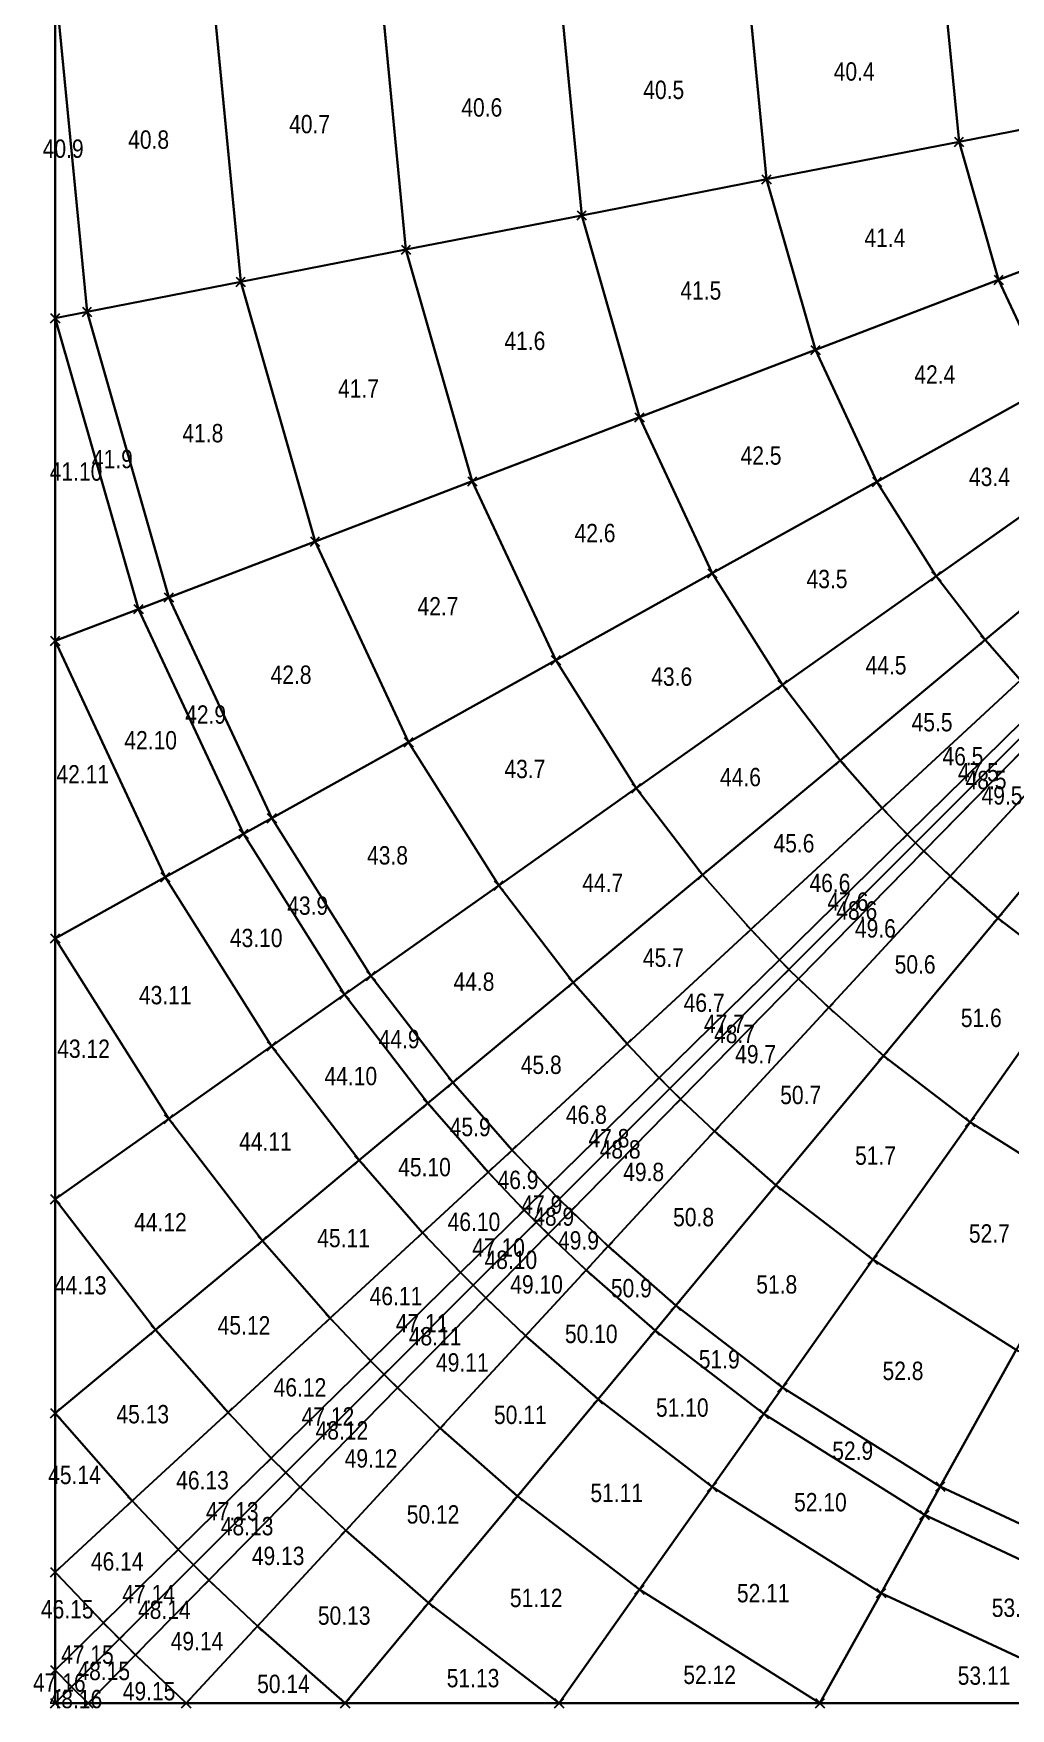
# Model space of a CAD drawing. Extents: x -1.9 to 2.84, y -1.88 to 2.84.
# Drawn here: x -1.899 to -0.834, y -1.881 to -0.056 of the extents above; entities that cross this region are included whole.
import ezdxf
from ezdxf.enums import TextEntityAlignment as Align

# ---------------------------------------------------------------- set-up
doc = ezdxf.new("R2010")
doc.units = 0
doc.header["$MEASUREMENT"] = 0
doc.header["$PDMODE"] = 3
doc.header["$PDSIZE"] = 0.005
for name, color, linetype in [('ArcoBranches', 6, 'Continuous'), ('DiagonaliBranches', 20, 'Continuous'), ('DiagonaliNodes', 7, 'Continuous'), ('Faces', 160, 'Continuous'), ('FacesName', 1, 'Continuous'), ('MeridianiBranches', 3, 'Continuous'), ('NodiInterni', 1, 'Continuous'), ('ParalleliBranches', 2, 'Continuous')]:
    doc.layers.add(name, color=color, linetype=linetype)
doc.styles.get("Standard").update_dxf_attribs({"font": 'ARIALN.TTF'})

msp = doc.modelspace()

# ---------------------------------------------------------------- linework, layer by layer
at = {"layer": 'ArcoBranches'}
for p, q in [((-1.875, 0, 1.875), (-1.875, -0.3658, 1.839)), ((-1.875, -0.3658, 1.839), (-1.875, -0.7175, 1.7323)), ((-1.875, -0.7175, 1.7323), (-1.875, -1.0417, 1.559)), ((-1.875, -1.0417, 1.559), (-1.875, -1.3258, 1.3258)), ((-1.875, -1.3258, 1.3258), (-1.875, -1.559, 1.0417)), ((-1.875, -1.559, 1.0417), (-1.875, -1.7323, 0.7175)), ((-1.875, -1.7323, 0.7175), (-1.875, -1.839, 0.3658)), ((-1.875, -1.839, 0.3658), (-1.875, -1.875, 0)), ((-1.875, -1.875, 0), (-1.839, -1.875, 0.3658)), ((-1.839, -1.875, 0.3658), (-1.7323, -1.875, 0.7175)), ((-1.7323, -1.875, 0.7175), (-1.559, -1.875, 1.0417)), ((-1.559, -1.875, 1.0417), (-1.3258, -1.875, 1.3258)), ((-1.3258, -1.875, 1.3258), (-1.0417, -1.875, 1.559)), ((-1.0417, -1.875, 1.559), (-0.7175, -1.875, 1.7323))]:
    msp.add_line(p, q, dxfattribs=at)
at = {"layer": 'DiagonaliBranches'}
for p, q in [((-0.7924, -0.7924, 2.4032), (-0.9375, -0.9375, 2.2964)), ((-0.9375, -0.9375, 2.2964), (-1.0755, -1.0755, 2.1721)), ((-1.0755, -1.0755, 2.1721), (-1.2052, -1.2052, 2.0313)), ((-1.2052, -1.2052, 2.0313), (-1.3258, -1.3258, 1.875)), ((-1.3258, -1.3258, 1.875), (-1.3508, -1.3508, 1.839)), ((-1.3508, -1.3508, 1.839), (-1.4196, -1.4196, 1.7323)), ((-1.4196, -1.4196, 1.7323), (-1.5167, -1.5167, 1.559)), ((-1.5167, -1.5167, 1.559), (-1.6238, -1.6238, 1.3258)), ((-1.6238, -1.6238, 1.3258), (-1.7243, -1.7243, 1.0417)), ((-1.7243, -1.7243, 1.0417), (-1.805, -1.805, 0.7175)), ((-1.805, -1.805, 0.7175), (-1.8571, -1.8571, 0.3658)), ((-1.8571, -1.8571, 0.3658), (-1.875, -1.875, 0))]:
    msp.add_line(p, q, dxfattribs=at)
at = {"layer": 'DiagonaliNodes'}
for p in [(-0.9375, -0.9375, 2.2964), (-1.0755, -1.0755, 2.1721), (-1.2052, -1.2052, 2.0313), (-1.3258, -1.3258, 1.875), (-1.3508, -1.3508, 1.839), (-1.4196, -1.4196, 1.7323), (-1.5167, -1.5167, 1.559), (-1.6238, -1.6238, 1.3258), (-1.7243, -1.7243, 1.0417), (-1.805, -1.805, 0.7175), (-1.8571, -1.8571, 0.3658), (-1.875, -1.875, 0)]:
    msp.add_point(p, dxfattribs=at)
at = {"layer": 'Faces'}
for points in [[(-1.7044, 0, 2.0313), (-1.6729, -0.3264, 2.0313), (-1.8403, -0.359, 1.875), (-1.875, 0, 1.875)], [(-1.875, 0, 1.875), (-1.8403, -0.359, 1.875), (-1.875, -0.3658, 1.839), (-1.875, 0, 1.875)], [(-1.5209, 0, 2.1721), (-1.4928, -0.2912, 2.1721), (-1.6729, -0.3264, 2.0313), (-1.7044, 0, 2.0313)], [(-1.3258, 0, 2.2964), (-1.3013, -0.2539, 2.2964), (-1.4928, -0.2912, 2.1721), (-1.5209, 0, 2.1721)], [(-1.1206, 0, 2.4032), (-1.0999, -0.2146, 2.4032), (-1.3013, -0.2539, 2.2964), (-1.3258, 0, 2.2964)], [(-0.9069, 0, 2.4917), (-0.8901, -0.1737, 2.4917), (-1.0999, -0.2146, 2.4032), (-1.1206, 0, 2.4032)], [(-0.6863, 0, 2.5613), (-0.6736, -0.1314, 2.5613), (-0.8901, -0.1737, 2.4917), (-0.9069, 0, 2.4917)], [(-0.6736, -0.1314, 2.5613), (-0.641, -0.2453, 2.5613), (-0.847, -0.3241, 2.4917), (-0.8901, -0.1737, 2.4917)], [(-0.8901, -0.1737, 2.4917), (-0.847, -0.3241, 2.4917), (-1.0466, -0.4005, 2.4032), (-1.0999, -0.2146, 2.4032)], [(-1.0999, -0.2146, 2.4032), (-1.0466, -0.4005, 2.4032), (-1.2383, -0.4739, 2.2964), (-1.3013, -0.2539, 2.2964)], [(-1.3013, -0.2539, 2.2964), (-1.2383, -0.4739, 2.2964), (-1.4205, -0.5436, 2.1721), (-1.4928, -0.2912, 2.1721)], [(-0.641, -0.2453, 2.5613), (-0.5999, -0.3333, 2.5613), (-0.7928, -0.4404, 2.4917), (-0.847, -0.3241, 2.4917)], [(-1.4928, -0.2912, 2.1721), (-1.4205, -0.5436, 2.1721), (-1.5919, -0.6092, 2.0313), (-1.6729, -0.3264, 2.0313)], [(-1.6729, -0.3264, 2.0313), (-1.5919, -0.6092, 2.0313), (-1.7512, -0.6701, 1.875), (-1.8403, -0.359, 1.875)], [(-0.847, -0.3241, 2.4917), (-0.7928, -0.4404, 2.4917), (-0.9796, -0.5442, 2.4032), (-1.0466, -0.4005, 2.4032)], [(-1.8403, -0.359, 1.875), (-1.7512, -0.6701, 1.875), (-1.7842, -0.6828, 1.839), (-1.875, -0.3658, 1.839)], [(-1.875, -0.3658, 1.839), (-1.7842, -0.6828, 1.839), (-1.875, -0.7175, 1.7323), (-1.875, -0.3658, 1.839)], [(-1.0466, -0.4005, 2.4032), (-0.9796, -0.5442, 2.4032), (-1.159, -0.6439, 2.2964), (-1.2383, -0.4739, 2.2964)], [(-0.7928, -0.4404, 2.4917), (-0.7405, -0.5236, 2.4917), (-0.915, -0.647, 2.4032), (-0.9796, -0.5442, 2.4032)], [(-1.2383, -0.4739, 2.2964), (-1.159, -0.6439, 2.2964), (-1.3295, -0.7386, 2.1721), (-1.4205, -0.5436, 2.1721)], [(-0.7405, -0.5236, 2.4917), (-0.6974, -0.5798, 2.4917), (-0.8617, -0.7165, 2.4032), (-0.915, -0.647, 2.4032)], [(-1.4205, -0.5436, 2.1721), (-1.3295, -0.7386, 2.1721), (-1.4899, -0.8278, 2.0313), (-1.5919, -0.6092, 2.0313)], [(-0.9796, -0.5442, 2.4032), (-0.915, -0.647, 2.4032), (-1.0825, -0.7655, 2.2964), (-1.159, -0.6439, 2.2964)], [(-0.6974, -0.5798, 2.4917), (-0.6661, -0.6154, 2.4917), (-0.8231, -0.7605, 2.4032), (-0.8617, -0.7165, 2.4032)], [(-1.5919, -0.6092, 2.0313), (-1.4899, -0.8278, 2.0313), (-1.639, -0.9106, 1.875), (-1.7512, -0.6701, 1.875)], [(-1.159, -0.6439, 2.2964), (-1.0825, -0.7655, 2.2964), (-1.2418, -0.8781, 2.1721), (-1.3295, -0.7386, 2.1721)], [(-0.915, -0.647, 2.4032), (-0.8617, -0.7165, 2.4032), (-1.0195, -0.8477, 2.2964), (-1.0825, -0.7655, 2.2964)], [(-1.7512, -0.6701, 1.875), (-1.639, -0.9106, 1.875), (-1.6699, -0.9278, 1.839), (-1.7842, -0.6828, 1.839)], [(-1.7842, -0.6828, 1.839), (-1.6699, -0.9278, 1.839), (-1.755, -0.975, 1.7323), (-1.875, -0.7175, 1.7323)], [(-1.875, -0.7175, 1.7323), (-1.755, -0.975, 1.7323), (-1.875, -1.0417, 1.559), (-1.875, -0.7175, 1.7323)], [(-0.8617, -0.7165, 2.4032), (-0.8231, -0.7605, 2.4032), (-0.9738, -0.8997, 2.2964), (-1.0195, -0.8477, 2.2964)], [(-1.3295, -0.7386, 2.1721), (-1.2418, -0.8781, 2.1721), (-1.3917, -0.9841, 2.0313), (-1.4899, -0.8278, 2.0313)], [(-1.0825, -0.7655, 2.2964), (-1.0195, -0.8477, 2.2964), (-1.1695, -0.9724, 2.1721), (-1.2418, -0.8781, 2.1721)], [(-0.8231, -0.7605, 2.4032), (-0.8001, -0.7847, 2.4032), (-0.9465, -0.9284, 2.2964), (-0.9738, -0.8997, 2.2964)], [(-0.8001, -0.7847, 2.4032), (-0.7924, -0.7924, 2.4032), (-0.9375, -0.9375, 2.2964), (-0.9465, -0.9284, 2.2964)], [(-0.7924, -0.7924, 2.4032), (-0.7847, -0.8001, 2.4032), (-0.9284, -0.9465, 2.2964), (-0.9375, -0.9375, 2.2964)], [(-0.7847, -0.8001, 2.4032), (-0.7605, -0.8231, 2.4032), (-0.8997, -0.9738, 2.2964), (-0.9284, -0.9465, 2.2964)], [(-1.4899, -0.8278, 2.0313), (-1.3917, -0.9841, 2.0313), (-1.5309, -1.0825, 1.875), (-1.639, -0.9106, 1.875)], [(-0.7605, -0.8231, 2.4032), (-0.7165, -0.8617, 2.4032), (-0.8477, -1.0195, 2.2964), (-0.8997, -0.9738, 2.2964)], [(-1.0195, -0.8477, 2.2964), (-0.9738, -0.8997, 2.2964), (-1.1171, -1.0321, 2.1721), (-1.1695, -0.9724, 2.1721)], [(-0.7165, -0.8617, 2.4032), (-0.647, -0.915, 2.4032), (-0.7655, -1.0825, 2.2964), (-0.8477, -1.0195, 2.2964)], [(-1.2418, -0.8781, 2.1721), (-1.1695, -0.9724, 2.1721), (-1.3106, -1.0897, 2.0313), (-1.3917, -0.9841, 2.0313)], [(-1.639, -0.9106, 1.875), (-1.5309, -1.0825, 1.875), (-1.5598, -1.1029, 1.839), (-1.6699, -0.9278, 1.839)], [(-0.9738, -0.8997, 2.2964), (-0.9465, -0.9284, 2.2964), (-1.0858, -1.065, 2.1721), (-1.1171, -1.0321, 2.1721)], [(-1.6699, -0.9278, 1.839), (-1.5598, -1.1029, 1.839), (-1.6392, -1.1591, 1.7323), (-1.755, -0.975, 1.7323)], [(-0.9465, -0.9284, 2.2964), (-0.9375, -0.9375, 2.2964), (-1.0755, -1.0755, 2.1721), (-1.0858, -1.065, 2.1721)], [(-0.9375, -0.9375, 2.2964), (-0.9284, -0.9465, 2.2964), (-1.065, -1.0858, 2.1721), (-1.0755, -1.0755, 2.1721)], [(-0.9284, -0.9465, 2.2964), (-0.8997, -0.9738, 2.2964), (-1.0321, -1.1171, 2.1721), (-1.065, -1.0858, 2.1721)], [(-1.755, -0.975, 1.7323), (-1.6392, -1.1591, 1.7323), (-1.7513, -1.2384, 1.559), (-1.875, -1.0417, 1.559)], [(-1.3917, -0.9841, 2.0313), (-1.3106, -1.0897, 2.0313), (-1.4417, -1.1988, 1.875), (-1.5309, -1.0825, 1.875)], [(-1.1695, -0.9724, 2.1721), (-1.1171, -1.0321, 2.1721), (-1.2519, -1.1566, 2.0313), (-1.3106, -1.0897, 2.0313)], [(-0.8997, -0.9738, 2.2964), (-0.8477, -1.0195, 2.2964), (-0.9724, -1.1695, 2.1721), (-1.0321, -1.1171, 2.1721)], [(-0.8477, -1.0195, 2.2964), (-0.7655, -1.0825, 2.2964), (-0.8781, -1.2418, 2.1721), (-0.9724, -1.1695, 2.1721)], [(-1.1171, -1.0321, 2.1721), (-1.0858, -1.065, 2.1721), (-1.2169, -1.1935, 2.0313), (-1.2519, -1.1566, 2.0313)], [(-1.875, -1.0417, 1.559), (-1.7513, -1.2384, 1.559), (-1.875, -1.3258, 1.3258), (-1.875, -1.0417, 1.559)], [(-1.0858, -1.065, 2.1721), (-1.0755, -1.0755, 2.1721), (-1.2052, -1.2052, 2.0313), (-1.2169, -1.1935, 2.0313)], [(-1.0755, -1.0755, 2.1721), (-1.065, -1.0858, 2.1721), (-1.1935, -1.2169, 2.0313), (-1.2052, -1.2052, 2.0313)], [(-1.5309, -1.0825, 1.875), (-1.4417, -1.1988, 1.875), (-1.4689, -1.2214, 1.839), (-1.5598, -1.1029, 1.839)], [(-1.3106, -1.0897, 2.0313), (-1.2519, -1.1566, 2.0313), (-1.3772, -1.2724, 1.875), (-1.4417, -1.1988, 1.875)], [(-1.065, -1.0858, 2.1721), (-1.0321, -1.1171, 2.1721), (-1.1566, -1.2519, 2.0313), (-1.1935, -1.2169, 2.0313)], [(-0.7655, -1.0825, 2.2964), (-0.6439, -1.159, 2.2964), (-0.7386, -1.3295, 2.1721), (-0.8781, -1.2418, 2.1721)], [(-1.5598, -1.1029, 1.839), (-1.4689, -1.2214, 1.839), (-1.5437, -1.2835, 1.7323), (-1.6392, -1.1591, 1.7323)], [(-1.0321, -1.1171, 2.1721), (-0.9724, -1.1695, 2.1721), (-1.0897, -1.3106, 2.0313), (-1.1566, -1.2519, 2.0313)], [(-1.6392, -1.1591, 1.7323), (-1.5437, -1.2835, 1.7323), (-1.6493, -1.3713, 1.559), (-1.7513, -1.2384, 1.559)], [(-1.2519, -1.1566, 2.0313), (-1.2169, -1.1935, 2.0313), (-1.3386, -1.3129, 1.875), (-1.3772, -1.2724, 1.875)], [(-0.9724, -1.1695, 2.1721), (-0.8781, -1.2418, 2.1721), (-0.9841, -1.3917, 2.0313), (-1.0897, -1.3106, 2.0313)], [(-1.4417, -1.1988, 1.875), (-1.3772, -1.2724, 1.875), (-1.4032, -1.2964, 1.839), (-1.4689, -1.2214, 1.839)], [(-1.2169, -1.1935, 2.0313), (-1.2052, -1.2052, 2.0313), (-1.3258, -1.3258, 1.875), (-1.3386, -1.3129, 1.875)], [(-1.4689, -1.2214, 1.839), (-1.4032, -1.2964, 1.839), (-1.4746, -1.3624, 1.7323), (-1.5437, -1.2835, 1.7323)], [(-1.2052, -1.2052, 2.0313), (-1.1935, -1.2169, 2.0313), (-1.3129, -1.3386, 1.875), (-1.3258, -1.3258, 1.875)], [(-1.1935, -1.2169, 2.0313), (-1.1566, -1.2519, 2.0313), (-1.2724, -1.3772, 1.875), (-1.3129, -1.3386, 1.875)], [(-1.7513, -1.2384, 1.559), (-1.6493, -1.3713, 1.559), (-1.7658, -1.4682, 1.3258), (-1.875, -1.3258, 1.3258)], [(-1.1566, -1.2519, 2.0313), (-1.0897, -1.3106, 2.0313), (-1.1988, -1.4417, 1.875), (-1.2724, -1.3772, 1.875)], [(-0.8781, -1.2418, 2.1721), (-0.7386, -1.3295, 2.1721), (-0.8278, -1.4899, 2.0313), (-0.9841, -1.3917, 2.0313)], [(-1.3772, -1.2724, 1.875), (-1.3386, -1.3129, 1.875), (-1.3639, -1.3377, 1.839), (-1.4032, -1.2964, 1.839)], [(-1.5437, -1.2835, 1.7323), (-1.4746, -1.3624, 1.7323), (-1.5755, -1.4556, 1.559), (-1.6493, -1.3713, 1.559)], [(-1.4032, -1.2964, 1.839), (-1.3639, -1.3377, 1.839), (-1.4333, -1.4058, 1.7323), (-1.4746, -1.3624, 1.7323)], [(-1.3386, -1.3129, 1.875), (-1.3258, -1.3258, 1.875), (-1.3508, -1.3508, 1.839), (-1.3639, -1.3377, 1.839)], [(-1.0897, -1.3106, 2.0313), (-0.9841, -1.3917, 2.0313), (-1.0825, -1.5309, 1.875), (-1.1988, -1.4417, 1.875)], [(-1.875, -1.3258, 1.3258), (-1.7658, -1.4682, 1.3258), (-1.875, -1.559, 1.0417), (-1.875, -1.3258, 1.3258)], [(-1.3258, -1.3258, 1.875), (-1.3129, -1.3386, 1.875), (-1.3377, -1.3639, 1.839), (-1.3508, -1.3508, 1.839)], [(-1.3639, -1.3377, 1.839), (-1.3508, -1.3508, 1.839), (-1.4196, -1.4196, 1.7323), (-1.4333, -1.4058, 1.7323)], [(-1.3129, -1.3386, 1.875), (-1.2724, -1.3772, 1.875), (-1.2964, -1.4032, 1.839), (-1.3377, -1.3639, 1.839)], [(-1.4746, -1.3624, 1.7323), (-1.4333, -1.4058, 1.7323), (-1.5313, -1.5019, 1.559), (-1.5755, -1.4556, 1.559)], [(-1.3508, -1.3508, 1.839), (-1.3377, -1.3639, 1.839), (-1.4058, -1.4333, 1.7323), (-1.4196, -1.4196, 1.7323)], [(-1.3377, -1.3639, 1.839), (-1.2964, -1.4032, 1.839), (-1.3624, -1.4746, 1.7323), (-1.4058, -1.4333, 1.7323)], [(-1.6493, -1.3713, 1.559), (-1.5755, -1.4556, 1.559), (-1.6867, -1.5583, 1.3258), (-1.7658, -1.4682, 1.3258)], [(-1.2724, -1.3772, 1.875), (-1.1988, -1.4417, 1.875), (-1.2214, -1.4689, 1.839), (-1.2964, -1.4032, 1.839)], [(-1.2964, -1.4032, 1.839), (-1.2214, -1.4689, 1.839), (-1.2835, -1.5437, 1.7323), (-1.3624, -1.4746, 1.7323)], [(-0.9841, -1.3917, 2.0313), (-0.8278, -1.4899, 2.0313), (-0.9106, -1.639, 1.875), (-1.0825, -1.5309, 1.875)], [(-1.4333, -1.4058, 1.7323), (-1.4196, -1.4196, 1.7323), (-1.5167, -1.5167, 1.559), (-1.5313, -1.5019, 1.559)], [(-1.4196, -1.4196, 1.7323), (-1.4058, -1.4333, 1.7323), (-1.5019, -1.5313, 1.559), (-1.5167, -1.5167, 1.559)], [(-1.4058, -1.4333, 1.7323), (-1.3624, -1.4746, 1.7323), (-1.4556, -1.5755, 1.559), (-1.5019, -1.5313, 1.559)], [(-1.1988, -1.4417, 1.875), (-1.0825, -1.5309, 1.875), (-1.1029, -1.5598, 1.839), (-1.2214, -1.4689, 1.839)], [(-1.5755, -1.4556, 1.559), (-1.5313, -1.5019, 1.559), (-1.6395, -1.608, 1.3258), (-1.6867, -1.5583, 1.3258)], [(-1.7658, -1.4682, 1.3258), (-1.6867, -1.5583, 1.3258), (-1.7911, -1.6547, 1.0417), (-1.875, -1.559, 1.0417)], [(-1.3624, -1.4746, 1.7323), (-1.2835, -1.5437, 1.7323), (-1.3713, -1.6493, 1.559), (-1.4556, -1.5755, 1.559)], [(-1.2214, -1.4689, 1.839), (-1.1029, -1.5598, 1.839), (-1.1591, -1.6392, 1.7323), (-1.2835, -1.5437, 1.7323)], [(-0.8278, -1.4899, 2.0313), (-0.6092, -1.5919, 2.0313), (-0.6701, -1.7512, 1.875), (-0.9106, -1.639, 1.875)], [(-1.5313, -1.5019, 1.559), (-1.5167, -1.5167, 1.559), (-1.6238, -1.6238, 1.3258), (-1.6395, -1.608, 1.3258)], [(-1.5167, -1.5167, 1.559), (-1.5019, -1.5313, 1.559), (-1.608, -1.6395, 1.3258), (-1.6238, -1.6238, 1.3258)], [(-1.5019, -1.5313, 1.559), (-1.4556, -1.5755, 1.559), (-1.5583, -1.6867, 1.3258), (-1.608, -1.6395, 1.3258)], [(-1.0825, -1.5309, 1.875), (-0.9106, -1.639, 1.875), (-0.9278, -1.6699, 1.839), (-1.1029, -1.5598, 1.839)], [(-1.2835, -1.5437, 1.7323), (-1.1591, -1.6392, 1.7323), (-1.2384, -1.7513, 1.559), (-1.3713, -1.6493, 1.559)], [(-1.875, -1.559, 1.0417), (-1.7911, -1.6547, 1.0417), (-1.875, -1.7323, 0.7175), (-1.875, -1.559, 1.0417)], [(-1.6867, -1.5583, 1.3258), (-1.6395, -1.608, 1.3258), (-1.7409, -1.7075, 1.0417), (-1.7911, -1.6547, 1.0417)], [(-1.1029, -1.5598, 1.839), (-0.9278, -1.6699, 1.839), (-0.975, -1.755, 1.7323), (-1.1591, -1.6392, 1.7323)], [(-1.4556, -1.5755, 1.559), (-1.3713, -1.6493, 1.559), (-1.4682, -1.7658, 1.3258), (-1.5583, -1.6867, 1.3258)], [(-1.6395, -1.608, 1.3258), (-1.6238, -1.6238, 1.3258), (-1.7243, -1.7243, 1.0417), (-1.7409, -1.7075, 1.0417)], [(-1.6238, -1.6238, 1.3258), (-1.608, -1.6395, 1.3258), (-1.7075, -1.7409, 1.0417), (-1.7243, -1.7243, 1.0417)], [(-1.608, -1.6395, 1.3258), (-1.5583, -1.6867, 1.3258), (-1.6547, -1.7911, 1.0417), (-1.7075, -1.7409, 1.0417)], [(-1.1591, -1.6392, 1.7323), (-0.975, -1.755, 1.7323), (-1.0417, -1.875, 1.559), (-1.2384, -1.7513, 1.559)], [(-0.9106, -1.639, 1.875), (-0.6701, -1.7512, 1.875), (-0.6828, -1.7842, 1.839), (-0.9278, -1.6699, 1.839)], [(-1.7911, -1.6547, 1.0417), (-1.7409, -1.7075, 1.0417), (-1.8225, -1.7875, 0.7175), (-1.875, -1.7323, 0.7175)], [(-1.3713, -1.6493, 1.559), (-1.2384, -1.7513, 1.559), (-1.3258, -1.875, 1.3258), (-1.4682, -1.7658, 1.3258)], [(-0.9278, -1.6699, 1.839), (-0.6828, -1.7842, 1.839), (-0.7175, -1.875, 1.7323), (-0.975, -1.755, 1.7323)], [(-1.5583, -1.6867, 1.3258), (-1.4682, -1.7658, 1.3258), (-1.559, -1.875, 1.0417), (-1.6547, -1.7911, 1.0417)], [(-1.7409, -1.7075, 1.0417), (-1.7243, -1.7243, 1.0417), (-1.805, -1.805, 0.7175), (-1.8225, -1.7875, 0.7175)], [(-1.875, -1.7323, 0.7175), (-1.8225, -1.7875, 0.7175), (-1.875, -1.839, 0.3658), (-1.875, -1.7323, 0.7175)], [(-1.7243, -1.7243, 1.0417), (-1.7075, -1.7409, 1.0417), (-1.7875, -1.8225, 0.7175), (-1.805, -1.805, 0.7175)], [(-1.7075, -1.7409, 1.0417), (-1.6547, -1.7911, 1.0417), (-1.7323, -1.875, 0.7175), (-1.7875, -1.8225, 0.7175)], [(-1.2384, -1.7513, 1.559), (-1.0417, -1.875, 1.559), (-1.0417, -1.875, 1.559), (-1.3258, -1.875, 1.3258)], [(-1.4682, -1.7658, 1.3258), (-1.3258, -1.875, 1.3258), (-1.3258, -1.875, 1.3258), (-1.559, -1.875, 1.0417)], [(-0.975, -1.755, 1.7323), (-0.7175, -1.875, 1.7323), (-0.7175, -1.875, 1.7323), (-1.0417, -1.875, 1.559)], [(-1.8225, -1.7875, 0.7175), (-1.805, -1.805, 0.7175), (-1.8571, -1.8571, 0.3658), (-1.875, -1.839, 0.3658)], [(-1.805, -1.805, 0.7175), (-1.7875, -1.8225, 0.7175), (-1.839, -1.875, 0.3658), (-1.8571, -1.8571, 0.3658)], [(-1.6547, -1.7911, 1.0417), (-1.559, -1.875, 1.0417), (-1.559, -1.875, 1.0417), (-1.7323, -1.875, 0.7175)], [(-1.7875, -1.8225, 0.7175), (-1.7323, -1.875, 0.7175), (-1.7323, -1.875, 0.7175), (-1.839, -1.875, 0.3658)], [(-1.875, -1.839, 0.3658), (-1.8571, -1.8571, 0.3658), (-1.875, -1.875, 0), (-1.875, -1.839, 0.3658)], [(-1.8571, -1.8571, 0.3658), (-1.839, -1.875, 0.3658), (-1.839, -1.875, 0.3658), (-1.875, -1.875, 0)]]:
    msp.add_3dface(points, dxfattribs=at)
at = {"layer": 'MeridianiBranches'}
for p, q in [((-0.6736, -0.1314, 2.5613), (-0.8901, -0.1737, 2.4917)), ((-0.8901, -0.1737, 2.4917), (-1.0999, -0.2146, 2.4032)), ((-1.0999, -0.2146, 2.4032), (-1.3013, -0.2539, 2.2964)), ((-1.3013, -0.2539, 2.2964), (-1.4928, -0.2912, 2.1721)), ((-0.641, -0.2453, 2.5613), (-0.847, -0.3241, 2.4917)), ((-1.4928, -0.2912, 2.1721), (-1.6729, -0.3264, 2.0313)), ((-1.6729, -0.3264, 2.0313), (-1.8403, -0.359, 1.875)), ((-0.847, -0.3241, 2.4917), (-1.0466, -0.4005, 2.4032)), ((-1.8403, -0.359, 1.875), (-1.875, -0.3658, 1.839)), ((-1.0466, -0.4005, 2.4032), (-1.2383, -0.4739, 2.2964)), ((-0.7928, -0.4404, 2.4917), (-0.9796, -0.5442, 2.4032)), ((-1.2383, -0.4739, 2.2964), (-1.4205, -0.5436, 2.1721)), ((-0.7405, -0.5236, 2.4917), (-0.915, -0.647, 2.4032)), ((-1.4205, -0.5436, 2.1721), (-1.5919, -0.6092, 2.0313)), ((-0.9796, -0.5442, 2.4032), (-1.159, -0.6439, 2.2964)), ((-0.6974, -0.5798, 2.4917), (-0.8617, -0.7165, 2.4032)), ((-1.5919, -0.6092, 2.0313), (-1.7512, -0.6701, 1.875)), ((-1.159, -0.6439, 2.2964), (-1.3295, -0.7386, 2.1721)), ((-0.915, -0.647, 2.4032), (-1.0825, -0.7655, 2.2964)), ((-1.7512, -0.6701, 1.875), (-1.7842, -0.6828, 1.839)), ((-1.7842, -0.6828, 1.839), (-1.875, -0.7175, 1.7323)), ((-0.8617, -0.7165, 2.4032), (-1.0195, -0.8477, 2.2964)), ((-1.3295, -0.7386, 2.1721), (-1.4899, -0.8278, 2.0313)), ((-1.0825, -0.7655, 2.2964), (-1.2418, -0.8781, 2.1721)), ((-0.8231, -0.7605, 2.4032), (-0.9738, -0.8997, 2.2964)), ((-0.8001, -0.7847, 2.4032), (-0.9465, -0.9284, 2.2964)), ((-0.7847, -0.8001, 2.4032), (-0.9284, -0.9465, 2.2964)), ((-1.4899, -0.8278, 2.0313), (-1.639, -0.9106, 1.875)), ((-0.7605, -0.8231, 2.4032), (-0.8997, -0.9738, 2.2964)), ((-1.0195, -0.8477, 2.2964), (-1.1695, -0.9724, 2.1721)), ((-0.7165, -0.8617, 2.4032), (-0.8477, -1.0195, 2.2964)), ((-1.2418, -0.8781, 2.1721), (-1.3917, -0.9841, 2.0313)), ((-1.639, -0.9106, 1.875), (-1.6699, -0.9278, 1.839)), ((-0.9738, -0.8997, 2.2964), (-1.1171, -1.0321, 2.1721)), ((-1.6699, -0.9278, 1.839), (-1.755, -0.975, 1.7323)), ((-0.9465, -0.9284, 2.2964), (-1.0858, -1.065, 2.1721)), ((-0.9284, -0.9465, 2.2964), (-1.065, -1.0858, 2.1721)), ((-1.755, -0.975, 1.7323), (-1.875, -1.0417, 1.559)), ((-1.3917, -0.9841, 2.0313), (-1.5309, -1.0825, 1.875)), ((-1.1695, -0.9724, 2.1721), (-1.3106, -1.0897, 2.0313)), ((-0.8997, -0.9738, 2.2964), (-1.0321, -1.1171, 2.1721)), ((-0.8477, -1.0195, 2.2964), (-0.9724, -1.1695, 2.1721)), ((-1.1171, -1.0321, 2.1721), (-1.2519, -1.1566, 2.0313)), ((-1.0858, -1.065, 2.1721), (-1.2169, -1.1935, 2.0313)), ((-1.5309, -1.0825, 1.875), (-1.5598, -1.1029, 1.839)), ((-1.3106, -1.0897, 2.0313), (-1.4417, -1.1988, 1.875)), ((-1.065, -1.0858, 2.1721), (-1.1935, -1.2169, 2.0313)), ((-0.7655, -1.0825, 2.2964), (-0.8781, -1.2418, 2.1721)), ((-1.5598, -1.1029, 1.839), (-1.6392, -1.1591, 1.7323)), ((-1.0321, -1.1171, 2.1721), (-1.1566, -1.2519, 2.0313)), ((-1.6392, -1.1591, 1.7323), (-1.7513, -1.2384, 1.559)), ((-1.2519, -1.1566, 2.0313), (-1.3772, -1.2724, 1.875)), ((-0.9724, -1.1695, 2.1721), (-1.0897, -1.3106, 2.0313)), ((-1.4417, -1.1988, 1.875), (-1.4689, -1.2214, 1.839)), ((-1.2169, -1.1935, 2.0313), (-1.3386, -1.3129, 1.875)), ((-1.4689, -1.2214, 1.839), (-1.5437, -1.2835, 1.7323)), ((-1.1935, -1.2169, 2.0313), (-1.3129, -1.3386, 1.875)), ((-1.7513, -1.2384, 1.559), (-1.875, -1.3258, 1.3258)), ((-1.1566, -1.2519, 2.0313), (-1.2724, -1.3772, 1.875)), ((-0.8781, -1.2418, 2.1721), (-0.9841, -1.3917, 2.0313)), ((-1.3772, -1.2724, 1.875), (-1.4032, -1.2964, 1.839)), ((-1.5437, -1.2835, 1.7323), (-1.6493, -1.3713, 1.559)), ((-1.4032, -1.2964, 1.839), (-1.4746, -1.3624, 1.7323)), ((-1.3386, -1.3129, 1.875), (-1.3639, -1.3377, 1.839)), ((-1.0897, -1.3106, 2.0313), (-1.1988, -1.4417, 1.875)), ((-1.3639, -1.3377, 1.839), (-1.4333, -1.4058, 1.7323)), ((-1.3129, -1.3386, 1.875), (-1.3377, -1.3639, 1.839)), ((-1.4746, -1.3624, 1.7323), (-1.5755, -1.4556, 1.559)), ((-1.3377, -1.3639, 1.839), (-1.4058, -1.4333, 1.7323)), ((-1.6493, -1.3713, 1.559), (-1.7658, -1.4682, 1.3258)), ((-1.2724, -1.3772, 1.875), (-1.2964, -1.4032, 1.839)), ((-1.2964, -1.4032, 1.839), (-1.3624, -1.4746, 1.7323)), ((-0.9841, -1.3917, 2.0313), (-1.0825, -1.5309, 1.875)), ((-1.4333, -1.4058, 1.7323), (-1.5313, -1.5019, 1.559)), ((-1.4058, -1.4333, 1.7323), (-1.5019, -1.5313, 1.559)), ((-1.1988, -1.4417, 1.875), (-1.2214, -1.4689, 1.839)), ((-1.5755, -1.4556, 1.559), (-1.6867, -1.5583, 1.3258)), ((-1.7658, -1.4682, 1.3258), (-1.875, -1.559, 1.0417)), ((-1.3624, -1.4746, 1.7323), (-1.4556, -1.5755, 1.559)), ((-1.2214, -1.4689, 1.839), (-1.2835, -1.5437, 1.7323)), ((-0.8278, -1.4899, 2.0313), (-0.9106, -1.639, 1.875)), ((-1.5313, -1.5019, 1.559), (-1.6395, -1.608, 1.3258)), ((-1.5019, -1.5313, 1.559), (-1.608, -1.6395, 1.3258)), ((-1.0825, -1.5309, 1.875), (-1.1029, -1.5598, 1.839)), ((-1.2835, -1.5437, 1.7323), (-1.3713, -1.6493, 1.559)), ((-1.6867, -1.5583, 1.3258), (-1.7911, -1.6547, 1.0417)), ((-1.1029, -1.5598, 1.839), (-1.1591, -1.6392, 1.7323)), ((-1.4556, -1.5755, 1.559), (-1.5583, -1.6867, 1.3258)), ((-1.6395, -1.608, 1.3258), (-1.7409, -1.7075, 1.0417)), ((-1.608, -1.6395, 1.3258), (-1.7075, -1.7409, 1.0417)), ((-1.1591, -1.6392, 1.7323), (-1.2384, -1.7513, 1.559)), ((-0.9106, -1.639, 1.875), (-0.9278, -1.6699, 1.839)), ((-1.7911, -1.6547, 1.0417), (-1.875, -1.7323, 0.7175)), ((-1.3713, -1.6493, 1.559), (-1.4682, -1.7658, 1.3258)), ((-0.9278, -1.6699, 1.839), (-0.975, -1.755, 1.7323)), ((-1.5583, -1.6867, 1.3258), (-1.6547, -1.7911, 1.0417)), ((-1.7409, -1.7075, 1.0417), (-1.8225, -1.7875, 0.7175)), ((-1.7075, -1.7409, 1.0417), (-1.7875, -1.8225, 0.7175)), ((-1.2384, -1.7513, 1.559), (-1.3258, -1.875, 1.3258)), ((-1.4682, -1.7658, 1.3258), (-1.559, -1.875, 1.0417)), ((-0.975, -1.755, 1.7323), (-1.0417, -1.875, 1.559)), ((-1.8225, -1.7875, 0.7175), (-1.875, -1.839, 0.3658)), ((-1.6547, -1.7911, 1.0417), (-1.7323, -1.875, 0.7175)), ((-1.7875, -1.8225, 0.7175), (-1.839, -1.875, 0.3658))]:
    msp.add_line(p, q, dxfattribs=at)
at = {"layer": 'NodiInterni'}
for p in [(-0.8901, -0.1737, 2.4917), (-1.0999, -0.2146, 2.4032), (-1.3013, -0.2539, 2.2964), (-1.4928, -0.2912, 2.1721), (-1.6729, -0.3264, 2.0313), (-0.847, -0.3241, 2.4917), (-1.875, -0.3658, 1.839), (-1.8403, -0.359, 1.875), (-1.0466, -0.4005, 2.4032), (-1.2383, -0.4739, 2.2964), (-1.4205, -0.5436, 2.1721), (-0.9796, -0.5442, 2.4032), (-1.5919, -0.6092, 2.0313), (-1.159, -0.6439, 2.2964), (-0.915, -0.647, 2.4032), (-1.7512, -0.6701, 1.875), (-1.7842, -0.6828, 1.839), (-0.8617, -0.7165, 2.4032), (-1.875, -0.7175, 1.7323), (-1.3295, -0.7386, 2.1721), (-1.0825, -0.7655, 2.2964), (-1.4899, -0.8278, 2.0313), (-1.0195, -0.8477, 2.2964), (-1.2418, -0.8781, 2.1721), (-1.639, -0.9106, 1.875), (-0.9738, -0.8997, 2.2964), (-1.6699, -0.9278, 1.839), (-0.9465, -0.9284, 2.2964), (-0.9284, -0.9465, 2.2964), (-1.755, -0.975, 1.7323), (-1.3917, -0.9841, 2.0313), (-1.1695, -0.9724, 2.1721), (-0.8997, -0.9738, 2.2964), (-0.8477, -1.0195, 2.2964), (-1.875, -1.0417, 1.559), (-1.1171, -1.0321, 2.1721), (-1.0858, -1.065, 2.1721), (-1.5309, -1.0825, 1.875), (-1.3106, -1.0897, 2.0313), (-1.065, -1.0858, 2.1721), (-1.5598, -1.1029, 1.839), (-1.0321, -1.1171, 2.1721), (-1.6392, -1.1591, 1.7323), (-1.2519, -1.1566, 2.0313), (-0.9724, -1.1695, 2.1721), (-1.4417, -1.1988, 1.875), (-1.2169, -1.1935, 2.0313), (-1.4689, -1.2214, 1.839), (-1.1935, -1.2169, 2.0313), (-1.7513, -1.2384, 1.559), (-0.8781, -1.2418, 2.1721), (-1.1566, -1.2519, 2.0313), (-1.3772, -1.2724, 1.875), (-1.5437, -1.2835, 1.7323), (-1.4032, -1.2964, 1.839), (-1.3386, -1.3129, 1.875), (-1.0897, -1.3106, 2.0313), (-1.875, -1.3258, 1.3258), (-1.3639, -1.3377, 1.839), (-1.3129, -1.3386, 1.875), (-1.6493, -1.3713, 1.559), (-1.4746, -1.3624, 1.7323), (-1.3377, -1.3639, 1.839), (-1.2724, -1.3772, 1.875), (-0.9841, -1.3917, 2.0313), (-1.4333, -1.4058, 1.7323), (-1.2964, -1.4032, 1.839), (-1.4058, -1.4333, 1.7323), (-1.1988, -1.4417, 1.875), (-1.5755, -1.4556, 1.559), (-1.7658, -1.4682, 1.3258), (-1.3624, -1.4746, 1.7323), (-1.2214, -1.4689, 1.839), (-1.5313, -1.5019, 1.559), (-1.5019, -1.5313, 1.559), (-1.0825, -1.5309, 1.875), (-1.2835, -1.5437, 1.7323), (-1.875, -1.559, 1.0417), (-1.6867, -1.5583, 1.3258), (-1.1029, -1.5598, 1.839), (-1.4556, -1.5755, 1.559), (-1.6395, -1.608, 1.3258), (-1.608, -1.6395, 1.3258), (-1.1591, -1.6392, 1.7323), (-0.9106, -1.639, 1.875), (-1.7911, -1.6547, 1.0417), (-1.3713, -1.6493, 1.559), (-0.9278, -1.6699, 1.839), (-1.5583, -1.6867, 1.3258), (-1.7409, -1.7075, 1.0417), (-1.875, -1.7323, 0.7175), (-1.7075, -1.7409, 1.0417), (-1.2384, -1.7513, 1.559), (-0.975, -1.755, 1.7323), (-1.4682, -1.7658, 1.3258), (-1.8225, -1.7875, 0.7175), (-1.6547, -1.7911, 1.0417), (-1.7875, -1.8225, 0.7175), (-1.875, -1.839, 0.3658), (-1.839, -1.875, 0.3658), (-1.7323, -1.875, 0.7175), (-1.559, -1.875, 1.0417), (-1.3258, -1.875, 1.3258), (-1.0417, -1.875, 1.559)]:
    msp.add_point(p, dxfattribs=at)
at = {"layer": 'ParalleliBranches'}
for p, q in [((-1.875, 0, 1.875), (-1.8403, -0.359, 1.875)), ((-1.7044, 0, 2.0313), (-1.6729, -0.3264, 2.0313)), ((-1.5209, 0, 2.1721), (-1.4928, -0.2912, 2.1721)), ((-1.3258, 0, 2.2964), (-1.3013, -0.2539, 2.2964)), ((-1.1206, 0, 2.4032), (-1.0999, -0.2146, 2.4032)), ((-0.9069, 0, 2.4917), (-0.8901, -0.1737, 2.4917)), ((-0.8901, -0.1737, 2.4917), (-0.847, -0.3241, 2.4917)), ((-1.0999, -0.2146, 2.4032), (-1.0466, -0.4005, 2.4032)), ((-1.3013, -0.2539, 2.2964), (-1.2383, -0.4739, 2.2964)), ((-1.4928, -0.2912, 2.1721), (-1.4205, -0.5436, 2.1721)), ((-1.6729, -0.3264, 2.0313), (-1.5919, -0.6092, 2.0313)), ((-0.847, -0.3241, 2.4917), (-0.7928, -0.4404, 2.4917)), ((-1.8403, -0.359, 1.875), (-1.7512, -0.6701, 1.875)), ((-1.875, -0.3658, 1.839), (-1.7842, -0.6828, 1.839)), ((-1.0466, -0.4005, 2.4032), (-0.9796, -0.5442, 2.4032)), ((-1.2383, -0.4739, 2.2964), (-1.159, -0.6439, 2.2964)), ((-1.4205, -0.5436, 2.1721), (-1.3295, -0.7386, 2.1721)), ((-0.9796, -0.5442, 2.4032), (-0.915, -0.647, 2.4032)), ((-1.5919, -0.6092, 2.0313), (-1.4899, -0.8278, 2.0313)), ((-1.159, -0.6439, 2.2964), (-1.0825, -0.7655, 2.2964)), ((-0.915, -0.647, 2.4032), (-0.8617, -0.7165, 2.4032)), ((-1.7512, -0.6701, 1.875), (-1.639, -0.9106, 1.875)), ((-1.7842, -0.6828, 1.839), (-1.6699, -0.9278, 1.839)), ((-1.875, -0.7175, 1.7323), (-1.755, -0.975, 1.7323)), ((-0.8617, -0.7165, 2.4032), (-0.8231, -0.7605, 2.4032)), ((-1.3295, -0.7386, 2.1721), (-1.2418, -0.8781, 2.1721)), ((-1.0825, -0.7655, 2.2964), (-1.0195, -0.8477, 2.2964)), ((-1.4899, -0.8278, 2.0313), (-1.3917, -0.9841, 2.0313)), ((-1.0195, -0.8477, 2.2964), (-0.9738, -0.8997, 2.2964)), ((-1.2418, -0.8781, 2.1721), (-1.1695, -0.9724, 2.1721)), ((-1.639, -0.9106, 1.875), (-1.5309, -1.0825, 1.875)), ((-0.9738, -0.8997, 2.2964), (-0.9465, -0.9284, 2.2964)), ((-1.6699, -0.9278, 1.839), (-1.5598, -1.1029, 1.839)), ((-0.9465, -0.9284, 2.2964), (-0.9375, -0.9375, 2.2964)), ((-0.9375, -0.9375, 2.2964), (-0.9284, -0.9465, 2.2964)), ((-0.9284, -0.9465, 2.2964), (-0.8997, -0.9738, 2.2964)), ((-1.755, -0.975, 1.7323), (-1.6392, -1.1591, 1.7323)), ((-1.3917, -0.9841, 2.0313), (-1.3106, -1.0897, 2.0313)), ((-1.1695, -0.9724, 2.1721), (-1.1171, -1.0321, 2.1721)), ((-0.8997, -0.9738, 2.2964), (-0.8477, -1.0195, 2.2964)), ((-0.8477, -1.0195, 2.2964), (-0.7655, -1.0825, 2.2964)), ((-1.1171, -1.0321, 2.1721), (-1.0858, -1.065, 2.1721)), ((-1.875, -1.0417, 1.559), (-1.7513, -1.2384, 1.559)), ((-1.0858, -1.065, 2.1721), (-1.0755, -1.0755, 2.1721)), ((-1.0755, -1.0755, 2.1721), (-1.065, -1.0858, 2.1721)), ((-1.5309, -1.0825, 1.875), (-1.4417, -1.1988, 1.875)), ((-1.3106, -1.0897, 2.0313), (-1.2519, -1.1566, 2.0313)), ((-1.065, -1.0858, 2.1721), (-1.0321, -1.1171, 2.1721)), ((-1.5598, -1.1029, 1.839), (-1.4689, -1.2214, 1.839)), ((-1.0321, -1.1171, 2.1721), (-0.9724, -1.1695, 2.1721)), ((-1.6392, -1.1591, 1.7323), (-1.5437, -1.2835, 1.7323)), ((-1.2519, -1.1566, 2.0313), (-1.2169, -1.1935, 2.0313)), ((-0.9724, -1.1695, 2.1721), (-0.8781, -1.2418, 2.1721)), ((-1.4417, -1.1988, 1.875), (-1.3772, -1.2724, 1.875)), ((-1.2169, -1.1935, 2.0313), (-1.2052, -1.2052, 2.0313)), ((-1.4689, -1.2214, 1.839), (-1.4032, -1.2964, 1.839)), ((-1.2052, -1.2052, 2.0313), (-1.1935, -1.2169, 2.0313)), ((-1.1935, -1.2169, 2.0313), (-1.1566, -1.2519, 2.0313)), ((-1.7513, -1.2384, 1.559), (-1.6493, -1.3713, 1.559)), ((-1.1566, -1.2519, 2.0313), (-1.0897, -1.3106, 2.0313)), ((-0.8781, -1.2418, 2.1721), (-0.7386, -1.3295, 2.1721)), ((-1.3772, -1.2724, 1.875), (-1.3386, -1.3129, 1.875)), ((-1.5437, -1.2835, 1.7323), (-1.4746, -1.3624, 1.7323)), ((-1.4032, -1.2964, 1.839), (-1.3639, -1.3377, 1.839)), ((-1.3386, -1.3129, 1.875), (-1.3258, -1.3258, 1.875)), ((-1.0897, -1.3106, 2.0313), (-0.9841, -1.3917, 2.0313)), ((-1.875, -1.3258, 1.3258), (-1.7658, -1.4682, 1.3258)), ((-1.3258, -1.3258, 1.875), (-1.3129, -1.3386, 1.875)), ((-1.3639, -1.3377, 1.839), (-1.3508, -1.3508, 1.839)), ((-1.3129, -1.3386, 1.875), (-1.2724, -1.3772, 1.875)), ((-1.4746, -1.3624, 1.7323), (-1.4333, -1.4058, 1.7323)), ((-1.3508, -1.3508, 1.839), (-1.3377, -1.3639, 1.839)), ((-1.3377, -1.3639, 1.839), (-1.2964, -1.4032, 1.839)), ((-1.6493, -1.3713, 1.559), (-1.5755, -1.4556, 1.559)), ((-1.2724, -1.3772, 1.875), (-1.1988, -1.4417, 1.875)), ((-1.2964, -1.4032, 1.839), (-1.2214, -1.4689, 1.839)), ((-0.9841, -1.3917, 2.0313), (-0.8278, -1.4899, 2.0313)), ((-1.4333, -1.4058, 1.7323), (-1.4196, -1.4196, 1.7323)), ((-1.4196, -1.4196, 1.7323), (-1.4058, -1.4333, 1.7323)), ((-1.4058, -1.4333, 1.7323), (-1.3624, -1.4746, 1.7323)), ((-1.1988, -1.4417, 1.875), (-1.0825, -1.5309, 1.875)), ((-1.5755, -1.4556, 1.559), (-1.5313, -1.5019, 1.559)), ((-1.7658, -1.4682, 1.3258), (-1.6867, -1.5583, 1.3258)), ((-1.3624, -1.4746, 1.7323), (-1.2835, -1.5437, 1.7323)), ((-1.2214, -1.4689, 1.839), (-1.1029, -1.5598, 1.839)), ((-1.5313, -1.5019, 1.559), (-1.5167, -1.5167, 1.559)), ((-1.5167, -1.5167, 1.559), (-1.5019, -1.5313, 1.559)), ((-1.5019, -1.5313, 1.559), (-1.4556, -1.5755, 1.559)), ((-1.0825, -1.5309, 1.875), (-0.9106, -1.639, 1.875)), ((-1.2835, -1.5437, 1.7323), (-1.1591, -1.6392, 1.7323)), ((-1.875, -1.559, 1.0417), (-1.7911, -1.6547, 1.0417)), ((-1.6867, -1.5583, 1.3258), (-1.6395, -1.608, 1.3258)), ((-1.1029, -1.5598, 1.839), (-0.9278, -1.6699, 1.839)), ((-1.4556, -1.5755, 1.559), (-1.3713, -1.6493, 1.559)), ((-1.6395, -1.608, 1.3258), (-1.6238, -1.6238, 1.3258)), ((-1.6238, -1.6238, 1.3258), (-1.608, -1.6395, 1.3258)), ((-1.608, -1.6395, 1.3258), (-1.5583, -1.6867, 1.3258)), ((-1.1591, -1.6392, 1.7323), (-0.975, -1.755, 1.7323)), ((-0.9106, -1.639, 1.875), (-0.6701, -1.7512, 1.875)), ((-1.7911, -1.6547, 1.0417), (-1.7409, -1.7075, 1.0417)), ((-1.3713, -1.6493, 1.559), (-1.2384, -1.7513, 1.559)), ((-0.9278, -1.6699, 1.839), (-0.6828, -1.7842, 1.839)), ((-1.5583, -1.6867, 1.3258), (-1.4682, -1.7658, 1.3258)), ((-1.7409, -1.7075, 1.0417), (-1.7243, -1.7243, 1.0417)), ((-1.875, -1.7323, 0.7175), (-1.8225, -1.7875, 0.7175)), ((-1.7243, -1.7243, 1.0417), (-1.7075, -1.7409, 1.0417)), ((-1.7075, -1.7409, 1.0417), (-1.6547, -1.7911, 1.0417)), ((-1.2384, -1.7513, 1.559), (-1.0417, -1.875, 1.559)), ((-1.4682, -1.7658, 1.3258), (-1.3258, -1.875, 1.3258)), ((-0.975, -1.755, 1.7323), (-0.7175, -1.875, 1.7323)), ((-1.8225, -1.7875, 0.7175), (-1.805, -1.805, 0.7175)), ((-1.805, -1.805, 0.7175), (-1.7875, -1.8225, 0.7175)), ((-1.6547, -1.7911, 1.0417), (-1.559, -1.875, 1.0417)), ((-1.7875, -1.8225, 0.7175), (-1.7323, -1.875, 0.7175)), ((-1.875, -1.839, 0.3658), (-1.8571, -1.8571, 0.3658)), ((-1.8571, -1.8571, 0.3658), (-1.839, -1.875, 0.3658))]:
    msp.add_line(p, q, dxfattribs=at)

# ---------------------------------------------------------------- texts
at = {"layer": 'FacesName'}
for s, p in [('40.4', (-1.0044, -0.0971, 2.4475)), ('40.5', (-1.2119, -0.1171, 2.3498)), ('40.6', (-1.4102, -0.1363, 2.2343)), ('40.7', (-1.5978, -0.1544, 2.1017)), ('40.8', (-1.7732, -0.1713, 1.9531)), ('40.9', (-1.8663, -0.1812, 1.866)), ('41.4', (-0.9709, -0.2782, 2.4475)), ('41.5', (-1.1715, -0.3357, 2.3498)), ('41.6', (-1.3632, -0.3906, 2.2343)), ('42.4', (-0.9165, -0.4273, 2.4475)), ('41.7', (-1.5445, -0.4426, 2.1017)), ('41.8', (-1.7141, -0.4912, 1.9531)), ('41.9', (-1.8127, -0.5194, 1.857)), ('42.5', (-1.1059, -0.5156, 2.3498)), ('41.10', (-1.8523, -0.533, 1.8123)), ('43.4', (-0.857, -0.5388, 2.4475)), ('42.6', (-1.2868, -0.6, 2.2343)), ('43.5', (-1.034, -0.6501, 2.3498)), ('42.7', (-1.4579, -0.6798, 2.1017)), ('42.8', (-1.618, -0.7544, 1.9531)), ('43.6', (-1.2032, -0.7565, 2.2343)), ('44.5', (-0.9697, -0.7441, 2.3498)), ('42.9', (-1.7111, -0.7978, 1.857)), ('45.5', (-0.9195, -0.8061, 2.3498)), ('42.10', (-1.771, -0.8258, 1.7856)), ('46.5', (-0.8859, -0.8433, 2.3498)), ('42.11', (-1.845, -0.8629, 1.689)), ('43.7', (-1.3632, -0.8571, 2.1017)), ('44.6', (-1.1283, -0.8659, 2.2343)), ('47.5', (-0.8691, -0.8607, 2.3498)), ('48.5', (-0.8607, -0.8691, 2.3498)), ('49.5', (-0.8433, -0.8859, 2.3498)), ('45.6', (-1.07, -0.938, 2.2343)), ('43.8', (-1.5129, -0.9512, 1.9531)), ('44.7', (-1.2784, -0.9811, 2.1017)), ('46.6', (-1.0308, -0.9813, 2.2343)), ('43.9', (-1.5999, -1.006, 1.857)), ('47.6', (-1.0113, -1.0016, 2.2343)), ('48.6', (-1.0016, -1.0113, 2.2343)), ('49.6', (-0.9813, -1.0308, 2.2343)), ('43.10', (-1.656, -1.0412, 1.7856)), ('45.7', (-1.2123, -1.0627, 2.1017)), ('50.6', (-0.938, -1.07, 2.2343)), ('43.11', (-1.7551, -1.1035, 1.6456)), ('44.8', (-1.4187, -1.0888, 1.9531)), ('46.7', (-1.1679, -1.1118, 2.1017)), ('47.7', (-1.1458, -1.1348, 2.1017)), ('51.6', (-0.8659, -1.1283, 2.2343)), ('44.9', (-1.5003, -1.1514, 1.857)), ('48.7', (-1.1348, -1.1458, 2.1017)), ('43.12', (-1.8441, -1.1619, 1.5007)), ('49.7', (-1.1118, -1.1679, 2.1017)), ('44.10', (-1.5529, -1.1917, 1.7856)), ('45.8', (-1.3454, -1.1794, 1.9531)), ('50.7', (-1.0627, -1.2123, 2.1017)), ('45.9', (-1.4228, -1.2472, 1.857)), ('46.8', (-1.2962, -1.2338, 1.9531)), ('44.11', (-1.6459, -1.2631, 1.6456)), ('47.8', (-1.2716, -1.2594, 1.9531)), ('48.8', (-1.2594, -1.2716, 1.9531)), ('51.7', (-0.9811, -1.2784, 2.1017)), ('45.10', (-1.4726, -1.2909, 1.7856)), ('46.9', (-1.3707, -1.3048, 1.857)), ('49.8', (-1.2338, -1.2962, 1.9531)), ('47.9', (-1.3448, -1.3318, 1.857)), ('44.12', (-1.7603, -1.3509, 1.4424)), ('46.10', (-1.4187, -1.3505, 1.7856)), ('48.9', (-1.3318, -1.3448, 1.857)), ('50.8', (-1.1794, -1.3454, 1.9531)), ('45.11', (-1.5608, -1.3682, 1.6456)), ('47.10', (-1.3919, -1.3785, 1.7856)), ('49.9', (-1.3048, -1.3707, 1.857)), ('52.7', (-0.8571, -1.3632, 2.1017)), ('48.10', (-1.3785, -1.3919, 1.7856)), ('44.13', (-1.8477, -1.4197, 1.2548)), ('46.11', (-1.5037, -1.4314, 1.6456)), ('49.10', (-1.3505, -1.4187, 1.7856)), ('50.9', (-1.2472, -1.4228, 1.857)), ('51.8', (-1.0888, -1.4187, 1.9531)), ('45.12', (-1.6693, -1.4633, 1.4424)), ('47.11', (-1.4752, -1.461, 1.6456)), ('48.11', (-1.461, -1.4752, 1.6456)), ('50.10', (-1.2909, -1.4726, 1.7856)), ('49.11', (-1.4314, -1.5037, 1.6456)), ('51.9', (-1.1514, -1.5003, 1.857)), ('52.8', (-0.9512, -1.5129, 1.9531)), ('46.12', (-1.6083, -1.5309, 1.4424)), ('45.13', (-1.7796, -1.5601, 1.1838)), ('50.11', (-1.3682, -1.5608, 1.6456)), ('51.10', (-1.1917, -1.5529, 1.7856)), ('47.12', (-1.5778, -1.5626, 1.4424)), ('48.12', (-1.5626, -1.5778, 1.4424)), ('49.12', (-1.5309, -1.6083, 1.4424)), ('52.9', (-1.006, -1.5999, 1.857)), ('45.14', (-1.854, -1.6263, 0.9607)), ('46.13', (-1.7145, -1.6321, 1.1838)), ('51.11', (-1.2631, -1.6459, 1.6456)), ('47.13', (-1.6821, -1.6659, 1.1838)), ('50.12', (-1.4633, -1.6693, 1.4424)), ('52.10', (-1.0412, -1.656, 1.7856)), ('48.13', (-1.6659, -1.6821, 1.1838)), ('46.14', (-1.8074, -1.7205, 0.8796)), ('49.13', (-1.6321, -1.7145, 1.1838)), ('47.14', (-1.7732, -1.7561, 0.8796)), ('51.12', (-1.3509, -1.7603, 1.4424)), ('52.11', (-1.1035, -1.7551, 1.6456)), ('46.15', (-1.8619, -1.7727, 0.6296)), ('48.14', (-1.7561, -1.7732, 0.8796)), ('50.13', (-1.5601, -1.7796, 1.1838)), ('53.10', (-0.8258, -1.771, 1.7856)), ('49.14', (-1.7205, -1.8074, 0.8796)), ('47.15', (-1.8399, -1.8221, 0.5417)), ('47.16', (-1.8705, -1.8525, 0.2743)), ('48.15', (-1.8221, -1.8399, 0.5417)), ('51.13', (-1.4197, -1.8477, 1.2548)), ('52.12', (-1.1619, -1.8441, 1.5007)), ('53.11', (-0.8629, -1.845, 1.689)), ('48.16', (-1.8525, -1.8705, 0.2743)), ('49.15', (-1.7727, -1.8619, 0.6296)), ('50.14', (-1.6263, -1.854, 0.9607))]:
    msp.add_text(s, height=0.02, dxfattribs=at).set_placement(p, align=Align.MIDDLE_CENTER)

doc.saveas('drawing.dxf')
